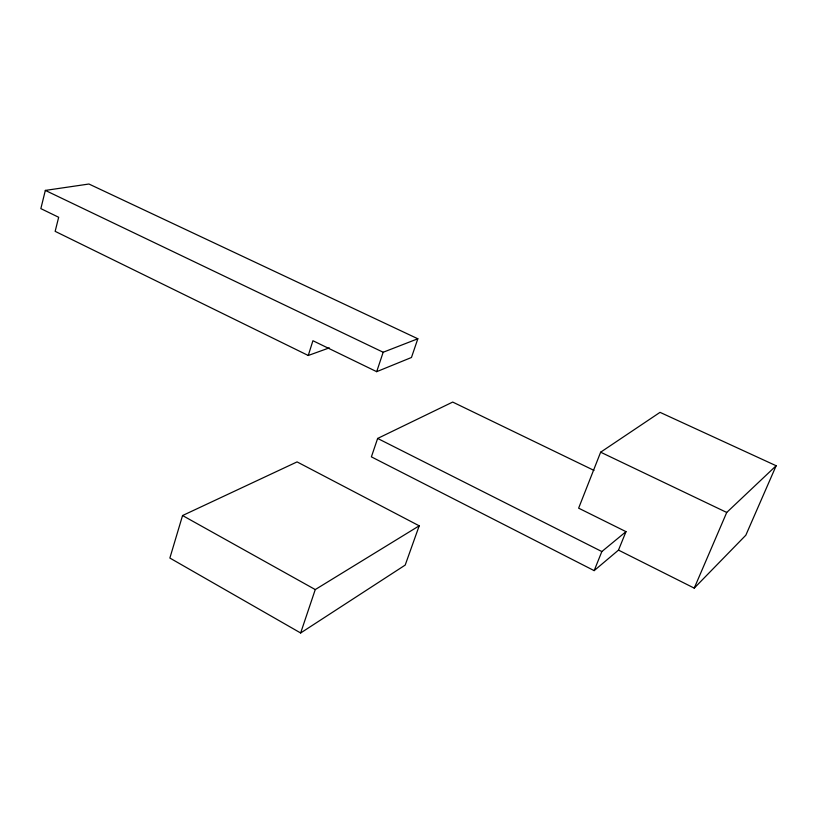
<?xml version="1.0" encoding="UTF-8"?>
<svg xmlns="http://www.w3.org/2000/svg" width="817" height="817" viewBox="0 0 817 817"><rect width="100%" height="100%" fill="white"/><g stroke="black" fill="none" stroke-linecap="round" stroke-linejoin="round"><path stroke-width="1.23" d="M308.254 355.487L312.921 340.72L376.688 371.674L411.462 357.489L417.834 338.769L88.941 184.019L45.333 190.412L40.85 208.621L58.671 217.271L55.148 231.344L308.254 355.487L329.322 347.868M182.559 515.537L169.865 558.042L300.646 632.981L405.201 565.078L419.203 525.821L297.071 461.901L182.559 515.537L315.26 589.568L419.203 525.821M376.688 371.674L383.173 352.25L417.834 338.769M300.646 632.981L315.26 589.568M593.979 470.398L452.7 402.066L377.638 438.443L371.388 456.856L594.163 570.634L618.489 550.107L625.996 531.653L578.63 508.164L600.648 452.199L660.034 412.35L776.15 465.741L745.829 535.217L694.236 588.128L618.489 550.107M594.163 570.634L601.843 551.557L625.996 531.653M694.236 588.128L726.732 512.453L776.15 465.741M600.648 452.199L726.732 512.453M45.333 190.412L383.173 352.25M377.638 438.443L601.843 551.557"/></g></svg>
